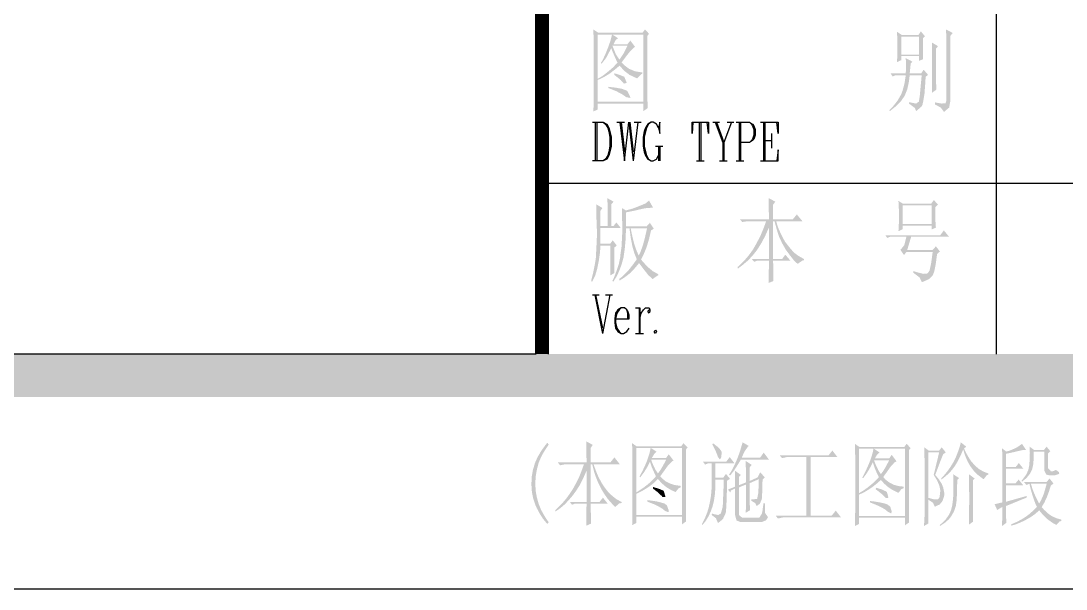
# Paper-space layout 'G2.00 图纸索引' of a CAD drawing. Header units: millimetres. Extents: x 0 to 841, y 0 to 594.
# Drawn here: x 735.87 to 784.85, y 0 to 26.6 of the extents above; entities that cross this region are included whole.
import ezdxf

# ---------------------------------------------------------------- set-up
doc = ezdxf.new("R2010")
doc.units = ezdxf.units.MM
for name, color, linetype in [('TB_A1$0$上海中建-图名', 7, 'Continuous'), ('TB_A1$0$上海中建-图框', 24, 'Continuous'), ('TB_A1$0$上海中建-图框字体', 11, 'Continuous')]:
    doc.layers.add(name, color=color, linetype=linetype)

# ---------------------------------------------------------------- blocks, each defined once
blk = doc.blocks.new('TB_A1$0$上海中建A1图框F版')
at = {"layer": 'TB_A1$0$上海中建-图框字体'}
h = blk.add_hatch(color=256, dxfattribs=at)
h.paths.add_polyline_path([(76512.3, 2620.5), (76501.1, 2605.6), (76292, 2605.6), (76531, 2600)], flags=17)
h.paths.add_polyline_path([(76269.6, 2620.5), (76271.5, 2581.3), (76271.5, 2557), (76271.5, 2303.1), (76271.5, 2265.8), (76269.6, 2235.9), (76290.2, 2245.3), (76290.2, 2273.3), (76504.9, 2273.3), (76290.2, 2282.6), (76290.2, 2383.4), (76290.2, 2389), (76290.2, 2596.3), (76357.4, 2596.3), (76359.2, 2596.3), (76504.9, 2596.3), (76531, 2600), (76292, 2605.6)])
h.paths.add_polyline_path([(76531, 2600), (76504.9, 2596.3), (76504.9, 2282.6), (76290.2, 2282.6), (76504.9, 2273.3), (76504.9, 2237.8), (76525.4, 2252.7), (76523.5, 2288.2), (76523.5, 2312.5), (76523.5, 2590.7)], flags=17)
h.paths.add_polyline_path([(76359.2, 2596.3), (76357.4, 2596.3), (76349.9, 2566.4), (76340.6, 2540.2), (76353.6, 2532.8), (76366.7, 2501), (76381.7, 2467.4), (76392.9, 2478.6), (76376.1, 2502.9), (76361.1, 2540.2), (76359.2, 2544), (76430.2, 2544), (76364.8, 2551.4), (76374.2, 2570.1), (76385.4, 2579.5)], flags=16)
h.paths.add_polyline_path([(76443.3, 2568.3), (76430.2, 2551.4), (76364.8, 2551.4), (76430.2, 2544), (76413.4, 2510.4), (76394.7, 2482.4), (76392.9, 2478.6), (76381.7, 2467.4), (76383.5, 2465.6), (76363, 2443.2), (76338.7, 2422.6), (76312.6, 2402.1), (76290.2, 2389), (76290.2, 2383.4), (76318.2, 2396.5), (76346.2, 2413.3), (76370.4, 2432), (76392.9, 2450.6), (76415.3, 2452.5), (76402.2, 2465.6), (76424.6, 2495.4), (76439.5, 2514.1), (76461.9, 2536.5), (76465.7, 2538.4)], flags=16)
h.paths.add_polyline_path([(76340.6, 2540.2), (76327.5, 2506.6), (76312.6, 2474.9), (76305.1, 2463.7), (76308.8, 2460), (76329.4, 2486.1), (76346.2, 2517.8), (76353.6, 2532.8)], flags=16)
h.paths.add_polyline_path([(76415.3, 2452.5), (76392.9, 2450.6), (76415.3, 2426.4), (76439.5, 2407.7), (76467.5, 2394.6), (76475, 2390.9), (76495.5, 2411.4), (76499.3, 2413.3), (76499.3, 2418.9), (76465.7, 2424.5), (76437.7, 2435.7)], flags=16)
h.paths.add_polyline_path([(76368.6, 2415.2), (76368.6, 2407.7), (76398.5, 2383.4), (76413.4, 2366.6), (76426.5, 2370.3), (76415.3, 2398.4), (76392.9, 2407.7)], flags=16)
h.paths.add_polyline_path([(76340.6, 2351.7), (76340.6, 2346.1), (76377.9, 2331.1), (76405.9, 2316.2), (76424.6, 2303.1), (76443.3, 2299.4), (76443.3, 2303.1), (76430.2, 2331.1), (76424.6, 2334.9), (76404.1, 2342.3), (76374.2, 2347.9)], flags=16)
h = blk.add_hatch(color=256, dxfattribs=at)
h.paths.add_polyline_path([(77922.6, 2620.5), (77924.4, 2579.5), (77924.4, 2568.3), (77924.4, 2286.3), (77920.7, 2275.1), (77902, 2273.3), (77870.3, 2269.5), (77898.3, 2254.6), (77913.2, 2234.1), (77937.5, 2254.6), (77943.1, 2286.3), (77943.1, 2590.7), (77954.3, 2603.7)])
h.paths.add_polyline_path([(77804.9, 2611.2), (77793.7, 2594.4), (77715.3, 2594.4), (77823.6, 2588.8)])
h.paths.add_polyline_path([(77692.9, 2609.3), (77694.8, 2570.1), (77694.8, 2538.4), (77694.8, 2501), (77713.4, 2502.9), (77713.4, 2586.9), (77795.6, 2586.9), (77823.6, 2588.8), (77715.3, 2594.4)])
h.paths.add_polyline_path([(77823.6, 2588.8), (77795.6, 2586.9), (77795.6, 2502.9), (77713.4, 2502.9), (77694.8, 2501), (77795.6, 2495.4), (77795.6, 2473), (77814.3, 2480.5), (77814.3, 2519.7), (77814.3, 2521.6), (77814.3, 2579.5)])
h.paths.add_polyline_path([(77857.2, 2558.9), (77857.2, 2523.4), (77857.2, 2486.1), (77857.2, 2448.8), (77857.2, 2407.7), (77857.2, 2370.3), (77857.2, 2333), (77857.2, 2323.7), (77877.7, 2338.6), (77875.9, 2377.8), (77875.9, 2387.1), (77875.9, 2530.9), (77885.2, 2542.1)])
h.paths.add_polyline_path([(77694.8, 2501), (77692.9, 2467.4), (77713.4, 2476.8), (77713.4, 2495.4), (77795.6, 2495.4)])
h.paths.add_polyline_path([(77734, 2486.1), (77735.8, 2446.9), (77734, 2415.2), (77752.7, 2415.2), (77756.4, 2452.5), (77756.4, 2460), (77765.7, 2469.3)])
h.paths.add_polyline_path([(77818, 2432), (77806.8, 2415.2), (77752.7, 2415.2), (77734, 2415.2), (77663, 2415.2), (77672.4, 2400.2), (77685.4, 2405.8), (77734, 2405.8), (77752.7, 2405.8), (77808.7, 2405.8), (77838.5, 2407.7)])
h.paths.add_polyline_path([(77838.5, 2407.7), (77808.7, 2405.8), (77803.1, 2346.1), (77799.3, 2305), (77795.6, 2284.5), (77795.6, 2282.6), (77782.5, 2273.3), (77812.4, 2267.7), (77816.1, 2284.5), (77821.7, 2318.1), (77825.5, 2368.5), (77827.3, 2398.4)])
h.paths.add_polyline_path([(77752.7, 2405.8), (77734, 2405.8), (77728.4, 2368.5), (77719, 2333), (77713.4, 2318.1), (77696.6, 2288.2), (77676.1, 2262.1), (77657.4, 2243.4), (77659.3, 2237.8), (77687.3, 2260.2), (77711.6, 2284.5), (77728.4, 2308.7), (77741.4, 2340.5), (77748.9, 2375.9)])
h.paths.add_polyline_path([(77750.8, 2280.7), (77748.9, 2273.3), (77776.9, 2252.7), (77782.5, 2237.8), (77806.8, 2258.3), (77812.4, 2267.7), (77782.5, 2273.3), (77754.5, 2278.9)])
h.paths.add_polyline_path([(77870.3, 2278.9), (77870.3, 2269.5), (77902, 2273.3)], flags=17)
h = blk.add_hatch(color=256, dxfattribs=at)
h.paths.add_polyline_path([(76335, 1830.8), (76336.8, 1804.6), (76336.8, 1769.2), (76336.8, 1722.5), (76336.8, 1700.1), (76353.6, 1700.1), (76353.6, 1800.9), (76364.8, 1814)])
h.paths.add_polyline_path([(76531, 1819.6), (76516.1, 1806.5), (76489.9, 1795.3), (76456.3, 1782.2), (76422.7, 1772.9), (76467.5, 1772.9), (76499.3, 1780.4), (76519.8, 1784.1), (76523.5, 1784.1), (76549.7, 1786)])
h.paths.add_polyline_path([(76284.6, 1800.9), (76284.6, 1774.8), (76284.6, 1735.6), (76286.4, 1687), (76286.4, 1644.1), (76284.6, 1604.9), (76282.7, 1569.4), (76282.7, 1556.3), (76277.1, 1520.8), (76269.6, 1483.5), (76260.3, 1446.2), (76260.3, 1442.4), (76264, 1438.7), (76279, 1468.6), (76288.3, 1500.3), (76295.8, 1537.6), (76301.4, 1576.9), (76303.2, 1608.6), (76349.9, 1608.6), (76379.8, 1608.6), (76303.2, 1617.9), (76303.2, 1690.7), (76398.5, 1690.7), (76303.2, 1700.1), (76303.2, 1771), (76312.6, 1784.1)])
h.paths.add_polyline_path([(76404.1, 1784.1), (76404.1, 1744.9), (76405.9, 1707.5), (76405.9, 1675.8), (76404.1, 1640.3), (76402.2, 1603), (76396.6, 1563.8), (76396.6, 1558.2), (76389.1, 1520.8), (76377.9, 1487.2), (76364.8, 1453.6), (76359.2, 1442.4), (76363, 1438.7), (76377.9, 1461.1), (76391, 1489.1), (76402.2, 1519), (76411.5, 1552.6), (76417.1, 1591.8), (76420.9, 1632.9), (76422.7, 1677.7), (76422.7, 1688.9), (76439.5, 1688.9), (76445.1, 1688.9), (76521.7, 1688.9), (76422.7, 1698.2), (76422.7, 1763.6), (76467.5, 1772.9), (76422.7, 1772.9)])
h.paths.add_polyline_path([(76377.9, 1716.9), (76364.8, 1700.1), (76353.6, 1700.1), (76336.8, 1700.1), (76303.2, 1700.1), (76398.5, 1690.7)], flags=17)
h.paths.add_polyline_path([(76534.7, 1715), (76519.8, 1698.2), (76422.7, 1698.2), (76521.7, 1688.9), (76512.3, 1647.8), (76503, 1612.3), (76491.8, 1580.6), (76482.5, 1561.9), (76473.1, 1545.1), (76473.1, 1543.2), (76452.6, 1515.2), (76432.1, 1489.1), (76407.8, 1464.8), (76391, 1451.8), (76392.9, 1444.3), (76419, 1461.1), (76445.1, 1481.6), (76467.5, 1505.9), (76484.3, 1526.4), (76499.3, 1535.8), (76493.7, 1543.2), (76506.7, 1569.4), (76519.8, 1601.1), (76531, 1638.5), (76540.4, 1679.5), (76553.4, 1687)])
h.paths.add_polyline_path([(76445.1, 1688.9), (76439.5, 1688.9), (76445.1, 1645.9), (76452.6, 1606.7), (76461.9, 1573.1), (76473.1, 1545.1), (76482.5, 1561.9), (76471.3, 1588.1), (76460.1, 1621.7), (76450.7, 1660.9)], flags=17)
h.paths.add_polyline_path([(76361.1, 1632.9), (76349.9, 1617.9), (76303.2, 1617.9), (76379.8, 1608.6)], flags=17)
h.paths.add_polyline_path([(76379.8, 1608.6), (76349.9, 1608.6), (76349.9, 1468.6), (76368.6, 1479.8), (76368.6, 1505.9), (76368.6, 1543.2), (76368.6, 1591.8), (76368.6, 1599.3)], flags=17)
h.paths.add_polyline_path([(76499.3, 1535.8), (76484.3, 1526.4), (76506.7, 1496.6), (76527.3, 1470.4), (76572.1, 1468.6), (76574, 1468.6), (76574, 1474.2), (76547.8, 1489.1), (76523.5, 1509.6)])
h.paths.add_polyline_path([(76527.3, 1470.4), (76547.8, 1451.8), (76572.1, 1468.6)])
h = blk.add_hatch(color=256, dxfattribs=at)
h.paths.add_polyline_path([(77091.1, 1830.8), (77091.1, 1789.7), (77093, 1752.4), (77093, 1731.8), (77111.7, 1731.8), (77111.7, 1799), (77122.9, 1814)])
h.paths.add_polyline_path([(77223.7, 1754.2), (77205, 1731.8), (77111.7, 1731.8), (77093, 1731.8), (76956.7, 1731.8), (76967.9, 1718.7), (76994, 1722.5), (77079.9, 1722.5), (77111.7, 1722.5), (77119.1, 1722.5), (77126.6, 1722.5), (77249.8, 1722.5)])
h.paths.add_polyline_path([(77126.6, 1722.5), (77119.1, 1722.5), (77128.5, 1687), (77139.7, 1651.5), (77154.6, 1619.8), (77171.4, 1589.9), (77191.9, 1561.9), (77212.5, 1535.8), (77227.4, 1522.7), (77251.7, 1539.5), (77257.3, 1539.5), (77257.3, 1545.1), (77231.2, 1560.1), (77208.7, 1576.9), (77188.2, 1601.1), (77167.7, 1627.3), (77150.9, 1659), (77135.9, 1692.6)])
h.paths.add_polyline_path([(77111.7, 1722.5), (77079.9, 1722.5), (77093, 1692.6), (77093, 1545.1), (77111.7, 1545.1)])
h.paths.add_polyline_path([(77079.9, 1722.5), (77066.9, 1687), (77051.9, 1651.5), (77035.1, 1619.8), (77018.3, 1589.9), (76997.8, 1561.9), (76977.2, 1537.6), (76954.8, 1515.2), (76945.5, 1507.8), (76947.4, 1500.3), (76971.6, 1519), (76995.9, 1539.5), (77018.3, 1563.8), (77038.8, 1589.9), (77057.5, 1619.8), (77074.3, 1651.5), (77089.3, 1685.1), (77093, 1692.6)])
h.paths.add_polyline_path([(77169.5, 1565.7), (77154.6, 1545.1), (77111.7, 1545.1), (77093, 1545.1), (77012.7, 1545.1), (77023.9, 1532), (77037, 1537.6), (77093, 1537.6), (77111.7, 1537.6), (77193.8, 1537.6)])
h.paths.add_polyline_path([(77111.7, 1537.6), (77093, 1537.6), (77093, 1509.6), (77091.1, 1468.6), (77091.1, 1433.1), (77113.5, 1442.4), (77113.5, 1474.2), (77113.5, 1515.2)])
h = blk.add_hatch(color=256, dxfattribs=at)
h.paths.add_polyline_path([(77865.9, 1821.4), (77852.9, 1804.6), (77720.3, 1804.6), (77884.6, 1800.9)])
h.paths.add_polyline_path([(77699.8, 1817.7), (77701.6, 1780.4), (77701.6, 1748.6), (77701.6, 1709.4), (77720.3, 1709.4), (77720.3, 1797.2), (77854.7, 1797.2), (77884.6, 1800.9), (77720.3, 1804.6)])
h.paths.add_polyline_path([(77884.6, 1800.9), (77854.7, 1797.2), (77854.7, 1709.4), (77720.3, 1709.4), (77701.6, 1709.4), (77854.7, 1701.9), (77854.7, 1683.3), (77875.3, 1692.6), (77873.4, 1718.7), (77873.4, 1759.8), (77873.4, 1789.7)])
h.paths.add_polyline_path([(77701.6, 1709.4), (77699.8, 1675.8), (77720.3, 1685.1), (77720.3, 1701.9), (77854.7, 1701.9)])
h.paths.add_polyline_path([(77912.6, 1679.5), (77895.8, 1657.1), (77638.2, 1657.1), (77647.5, 1644.1), (77660.6, 1649.7), (77737.1, 1649.7), (77759.5, 1649.7), (77936.9, 1649.7)])
h.paths.add_polyline_path([(77759.5, 1649.7), (77737.1, 1649.7), (77727.8, 1612.3), (77725.9, 1608.6), (77709.1, 1588.1), (77725.9, 1563.8), (77737.1, 1578.7), (77860.3, 1578.7), (77894, 1580.6), (77740.9, 1588.1)])
h.paths.add_polyline_path([(77875.3, 1604.9), (77860.3, 1588.1), (77740.9, 1588.1), (77894, 1580.6)], flags=17)
h.paths.add_polyline_path([(77894, 1580.6), (77860.3, 1578.7), (77852.9, 1524.6), (77845.4, 1491), (77836.1, 1477.9), (77815.5, 1476), (77860.3, 1468.6), (77867.8, 1487.2), (77875.3, 1526.4), (77880.9, 1569.4)])
h.paths.add_polyline_path([(77770.7, 1489.1), (77768.9, 1481.6), (77798.7, 1459.2), (77809.9, 1436.8), (77839.8, 1449.9), (77841.7, 1449.9), (77860.3, 1468.6), (77815.5, 1476), (77780.1, 1485.4)])
for points in [[(76236.9, 691.7), (76267.2, 675.1), (76258.1, 661.4), (76258.1, 593.2), (76349.9, 593.2), (76368.8, 616.7), (76393.8, 584.8), (76271, 584.8), (76281.6, 554.5), (76294.5, 524.2), (76308.9, 496.9), (76324.8, 473.4), (76341.5, 452.2), (76360.5, 434.7), (76380.2, 419.6), (76402.2, 408.2), (76402.2, 402.9), (76391.6, 401.4), (76372.6, 384.7), (76357.4, 399.8), (76338.5, 421.1), (76321.8, 444.6), (76306.7, 469.6), (76293.8, 495.4), (76282.4, 523.4), (76272.5, 553), (76264.9, 584.8), (76258.1, 584.8), (76258.1, 408.2), (76299.1, 408.2), (76315, 427.9), (76337.7, 399.8), (76258.1, 399.8), (76258.1, 365), (76258.9, 331.6), (76259.6, 306.6), (76236.9, 296.7), (76236.9, 305.1), (76237.7, 345.3), (76237.7, 377.1), (76238.4, 399.8), (76182.3, 399.8), (76170.2, 394.5), (76159.6, 408.2), (76238.4, 408.2), (76238.4, 554.5), (76232.3, 540.9), (76219.5, 512.1), (76205.1, 484.8), (76189.1, 459.7), (76172.4, 437), (76154.3, 415.8), (76135.3, 396.1), (76114.8, 378.6), (76092.8, 363.4), (76091.3, 369.5), (76105, 382.4), (76123.9, 401.4), (76142.1, 422.6), (76158.8, 445.3), (76174.7, 469.6), (76189.1, 496.1), (76202.8, 523.4), (76214.9, 553.8), (76226.3, 584.8), (76139.1, 584.8), (76114.1, 579.5), (76103.5, 593.2), (76238.4, 593.2), (76238.4, 594.7), (76237.7, 625), (76237.7, 657.6)], [(76054.2, 684.9), (76061, 676.6), (76043.6, 650.8), (76028.4, 625), (76016.3, 597.7), (76014, 591.7), (76005.6, 560.6), (76000.3, 529.5), (75998.1, 497.6), (75998.1, 494.6), (75999.6, 462), (76004.9, 430.9), (76013.2, 401.4), (76014, 398.3), (76025.4, 370.3), (76039.8, 344.5), (76056.4, 318.7), (76061, 313.4), (76054.2, 305.1), (76034.5, 328.6), (76018.5, 353.6), (76004.9, 379.4), (75998.1, 394.5), (75988.2, 424.1), (75982.1, 455.2), (75979.9, 487), (75979.9, 494.6), (75981.4, 526.5), (75986.7, 557.5), (75995.8, 587.9), (75998.1, 594.7), (76010.2, 620.5), (76025.4, 646.3), (76042.8, 670.5)], [(76599.9, 459.7), (76596.8, 461.3), (76577.9, 469.6), (76549.8, 477.9), (76549.1, 471.1), (76574.1, 451.4), (76591.5, 434.7), (76593.8, 431.7), (76606.7, 431.7), (76607.5, 434.7)], [(76605.2, 399.8), (76588.5, 405.1), (76565.8, 410.5), (76536.2, 415), (76522.5, 416.5), (76522.5, 409.7), (76553.6, 397.6), (76578.6, 385.4), (76596.8, 374.1), (76605.2, 366.5), (76621.9, 359.7), (76623.4, 368), (76615, 391.5)]]:
    blk.add_hatch(color=256, dxfattribs=at).paths.add_polyline_path(points)
h = blk.add_hatch(color=256, dxfattribs=at)
h.paths.add_polyline_path([(76969.5, 687.2), (76961, 657.7), (76952, 630.1), (76942, 604.1), (76931, 579.6), (76919.5, 557.1), (76906.5, 536.5), (76910.5, 531), (76926.5, 551.6), (76941, 573.1), (76955.5, 596.1), (76961.5, 606.6), (77092.7, 606.6), (76965.5, 615.1), (76976.5, 640.2), (76980.1, 646.7), (76995.1, 667.7), (76998.6, 670.2)])
h.paths.add_polyline_path([(76831.4, 682.2), (76827.4, 677.2), (76841.9, 649.7), (76851.4, 626.1), (76852.9, 620.1), (76862.9, 607.1), (76868.9, 615.1), (76871.9, 640.2), (76867.4, 650.2), (76852.4, 666.2)])
h.paths.add_polyline_path([(77068.7, 638.7), (77051.1, 615.1), (76965.5, 615.1), (77092.7, 606.6)], flags=17)
h.paths.add_polyline_path([(76909, 618.1), (76893, 596.6), (76783.3, 596.6), (76793.8, 583.1), (76805.9, 588.1), (76824.9, 588.1), (76841.9, 588.1), (76932, 588.1)])
h.paths.add_polyline_path([(76984.1, 600.1), (76984.6, 570.6), (76985.1, 541.5), (76985.6, 513.5), (76985.6, 499.5), (77002.6, 506), (77002.6, 569.6), (77012.1, 581.6)])
h.paths.add_polyline_path([(76841.9, 588.1), (76824.9, 588.1), (76824.9, 499.5), (76823.9, 468), (76821.4, 438.4), (76816.9, 409.9), (76810.9, 382.9), (76803.4, 357.8), (76793.8, 333.8), (76782.8, 311.3), (76779.3, 305.3), (76781.8, 300.3), (76796.8, 319.3), (76809.4, 340.3), (76820.4, 363.3), (76828.9, 387.9), (76835.4, 414.4), (76839.4, 442.4), (76841.9, 472.5), (76841.9, 489.5), (76841.9, 513), (76880.9, 513), (76910.5, 516), (76841.9, 521)])
h.paths.add_polyline_path([(76933, 554.6), (76934, 523), (76934.5, 495), (76934.5, 479.5), (76952, 486), (76952, 524.5), (76961.5, 534.5)])
h.paths.add_polyline_path([(77052.1, 546.5), (77040.1, 523), (77045.6, 514.5), (77044.6, 480.5), (77043.1, 454.9), (77043.1, 449.4), (77037.6, 422.4), (77017.6, 419.9), (77059.1, 418.9), (77060.6, 433.4), (77061.6, 460.5), (77062.6, 499.5), (77063.1, 513), (77073.7, 523)])
h.paths.add_polyline_path([(76891.5, 539.5), (76878.4, 521), (76841.9, 521), (76910.5, 516)], flags=17)
h.paths.add_polyline_path([(77040.1, 523), (77002.6, 506), (76985.6, 499.5), (76952, 486), (76934.5, 479.5), (76901, 466), (76912, 452.4), (76914.5, 461), (76934.5, 471), (76952, 476), (76985.6, 489.5), (77002.6, 496), (77045.6, 514.5)])
h.paths.add_polyline_path([(76910.5, 516), (76880.9, 513), (76879.9, 468), (76878.4, 432.4), (76877.4, 405.9), (76876.4, 388.4), (76875.4, 382.4), (76867.9, 354.8), (76867.4, 353.8), (76855.4, 346.8), (76844.4, 331.8), (76853.9, 309.8), (76853.9, 308.8), (76873.9, 324.8), (76878.4, 330.3), (76889.5, 354.3), (76890.5, 357.3), (76892, 367.3), (76893, 385.9), (76894.5, 413.4), (76895.5, 449.4), (76897, 494), (76897, 508)], flags=17)
h.paths.add_polyline_path([(77002.6, 496), (76985.6, 489.5), (76985.6, 455.4), (76985.1, 424.4), (76985.1, 395.9), (76984.6, 370.9), (76984.1, 357.3), (77004.1, 368.9), (77003.1, 399.4), (77002.6, 422.4)])
h.paths.add_polyline_path([(76952, 476), (76934.5, 471), (76934.5, 345.3), (76941, 321.3), (76960, 313.8), (77059.1, 313.8), (77079.2, 321.8), (76968, 333.8), (76953, 346.3), (76952, 355.3)])
h.paths.add_polyline_path([(77010.6, 420.9), (77009.6, 413.9), (77029.1, 402.4), (77035.1, 388.9), (77049.6, 398.9), (77059.1, 418.9), (77017.6, 419.9)], flags=17)
h.paths.add_polyline_path([(77073.7, 400.9), (77067.1, 400.9), (77063.1, 369.9), (77060.1, 353.8), (77047.6, 333.8), (77044.1, 333.8), (76968, 333.8), (77079.2, 321.8), (77088.7, 336.8), (77074.7, 356.3), (77073.7, 363.8), (77073.7, 391.9)])
h.paths.add_polyline_path([(76825.9, 353.8), (76824.9, 346.8), (76844.4, 331.8), (76855.4, 346.8), (76834.9, 350.8)], flags=17)
h = blk.add_hatch(color=256, dxfattribs=at)
h.paths.add_polyline_path([(77992.2, 687.2), (77987.2, 666.7), (77977.7, 640.2), (77967.2, 613.1), (77955.6, 591.1), (77942.1, 569.6), (77926.6, 548.1), (77909.1, 527.5), (77900.1, 518), (77901.1, 513), (77920.1, 527.5), (77938.6, 544.5), (77952.1, 559.6), (77964.7, 576.6), (77977.2, 597.6), (77990.2, 623.6), (78003.2, 653.7), (78007.2, 658.7), (78017.7, 666.7)])
h.paths.add_polyline_path([(77821, 663.7), (77821, 656.7), (77821.5, 645.2), (77841, 648.7)], flags=16)
h.paths.add_polyline_path([(77902.6, 663.7), (77890.6, 648.7), (77841, 648.7), (77821.5, 645.2), (77821.5, 629.1), (77822, 609.1), (77822, 584.6), (77822, 556.1), (77822, 523), (77822, 485.5), (77822.5, 443.4), (77822.5, 397.4), (77822.5, 348.8), (77819.5, 295.3), (77839.5, 306.8), (77839.5, 418.9), (77867.5, 419.9), (77841, 426.9), (77839.5, 427.4), (77839.5, 640.2), (77890.6, 640.2), (77921.6, 640.2)])
h.paths.add_polyline_path([(77921.6, 640.2), (77890.6, 640.2), (77865, 534.5), (77881.1, 508.5), (77891.6, 484), (77896.1, 461), (77892.6, 429.9), (77885.1, 420.9), (77867.5, 419.9), (77839.5, 418.9), (77861.5, 404.4), (77870.5, 385.4), (77893.1, 396.4), (77906.6, 412.4), (77914.6, 438.9), (77914.6, 450.9), (77909.1, 477), (77902.6, 493), (77889.1, 514), (77872, 534.5), (77884.6, 567.6), (77895.1, 595.6), (77904.1, 618.1), (77909.6, 631.6)], flags=17)
h.paths.add_polyline_path([(78029.7, 538), (78030.2, 510.5), (78030.7, 482), (78031.2, 452.9), (78031.2, 423.9), (78031.2, 394.9), (78030.7, 366.3), (78030.7, 337.8), (78030.2, 309.3), (78029.7, 301.8), (78049.7, 315.3), (78048.7, 343.8), (78048.7, 372.4), (78048.7, 509.5), (78056.8, 518)])
h.paths.add_polyline_path([(77956.1, 538), (77957.1, 514), (77957.6, 485), (77957.6, 454.4), (77955.6, 421.9), (77952.1, 393.4), (77946.1, 369.4), (77945.6, 367.3), (77935.6, 346.3), (77921.1, 326.3), (77901.6, 306.8), (77893.1, 300.3), (77894.6, 295.3), (77917.1, 310.3), (77935.6, 326.3), (77946.6, 340.3), (77960.1, 363.3), (77968.7, 389.4), (77969.7, 395.4), (77972.2, 414.4), (77973.7, 439.9), (77974.7, 471.5), (77975.2, 509.5), (77975.2, 511), (77984.2, 519.5)])
h.paths.add_polyline_path([(78007.2, 658.7), (78003.2, 653.7), (78012.2, 625.6), (78022.7, 600.1), (78035.2, 577.6), (78039.2, 571.6), (78053.7, 552.6), (78071.3, 535), (78091.8, 519.5), (78099.3, 514.5), (78113.8, 533.5), (78120.8, 536.5), (78120.8, 541.5), (78097.8, 550.1), (78077.3, 562.1), (78059.3, 577.1), (78055.3, 581.6), (78040.2, 599.1), (78026.2, 620.6), (78012.7, 645.7)])
h = blk.add_hatch(color=256, dxfattribs=at)
h.paths.add_polyline_path([(76684.8, 659.9), (76540.7, 659.9), (76566.5, 643.2), (76555.9, 633.4), (76544.5, 614.4), (76611.2, 614.4), (76623.4, 631.1), (76646.1, 601.5), (76638.5, 597.7), (76619.6, 578), (76617.3, 575), (76602.2, 553.8), (76583.2, 528), (76588.5, 521.9), (76606.7, 506), (76627.9, 494.6), (76652.2, 487), (76679.5, 483.2), (76679.5, 476.4), (76670.4, 472.6), (76655.2, 454.4), (76633.2, 464.3), (76611.2, 477.9), (76591.5, 494.6), (76572.6, 515.1), (76559.7, 502.2), (76539.2, 485.5), (76517.2, 470.4), (76495.2, 457.5), (76471.7, 446.1), (76471.7, 346.8), (76684.8, 346.8)], flags=16)
h.paths.add_polyline_path([(76599.9, 459.7), (76607.5, 434.7), (76606.7, 431.7), (76593.8, 431.7), (76591.5, 434.7), (76574.1, 451.4), (76549.1, 471.1), (76549.8, 477.9), (76577.9, 469.6), (76596.8, 461.3)], flags=0)
h.paths.add_polyline_path([(76605.2, 399.8), (76615, 391.5), (76623.4, 368), (76621.9, 359.7), (76605.2, 366.5), (76596.8, 374.1), (76578.6, 385.4), (76553.6, 397.6), (76522.5, 409.7), (76522.5, 416.5), (76536.2, 415), (76565.8, 410.5), (76588.5, 405.1)], flags=0)
h.paths.add_polyline_path([(76596.8, 578), (76611.2, 606.1), (76540.7, 606.1), (76546.8, 589.4), (76559.7, 561.3), (76572.6, 541.6), (76582.4, 554.5)], flags=16)
h.paths.add_polyline_path([(76563.5, 528), (76556.7, 541.6), (76544.5, 569.7), (76535.4, 596.2), (76521.8, 569.7), (76506.6, 545.4), (76489.9, 523.4), (76486.1, 526.5), (76498.3, 549.2), (76511.2, 575.7), (76522.5, 603), (76533.2, 635.6), (76538.5, 659.9), (76471.7, 659.9), (76471.7, 452.9), (76483.9, 460.5), (76507.4, 476.4), (76528.6, 493.1), (76547.6, 510.5)], flags=16)
h.paths.add_polyline_path([(76451.3, 683.4), (76473.3, 668.2), (76681.8, 668.2), (76692.4, 683.4), (76711.3, 662.9), (76703.8, 653.1), (76703.8, 376.3), (76703.8, 346), (76704.5, 316.4), (76684.8, 302.8), (76684.8, 338.4), (76471.7, 338.4), (76471.7, 309.6), (76451.3, 299.8), (76452, 305.8), (76452.8, 336.9), (76452.8, 368), (76452.8, 619.7), (76452.8, 650)])
h = blk.add_hatch(color=256, dxfattribs=at)
h.paths.add_polyline_path([(77390, 648.7), (77372.5, 626.6), (77143.2, 626.6), (77154.2, 613.1), (77176.3, 618.1), (77180.8, 618.1), (77267.9, 618.1), (77287.9, 618.1), (77414, 618.1)])
h.paths.add_polyline_path([(77287.9, 618.1), (77267.9, 618.1), (77267.9, 343.8), (77287.9, 343.8)])
h.paths.add_polyline_path([(77406, 367.3), (77387, 343.8), (77287.9, 343.8), (77267.9, 343.8), (77124.7, 343.8), (77135.2, 330.3), (77157.8, 335.3), (77162.3, 335.3), (77431.1, 335.3)])
h = blk.add_hatch(color=256, dxfattribs=at)
h.paths.add_polyline_path([(77737.9, 680.2), (77727.4, 665.2), (77517.2, 665.2), (77756.9, 660.2)], flags=17)
h.paths.add_polyline_path([(77495.6, 680.2), (77496.6, 650.2), (77497.1, 622.1), (77497.1, 616.6), (77497.1, 363.8), (77496.6, 334.8), (77729.9, 333.8), (77729.9, 298.3), (77749.9, 311.8), (77748.9, 338.8), (77515.7, 341.8), (77515.7, 442.4), (77515.7, 449.4), (77515.7, 656.7), (77582.7, 656.7), (77585.2, 656.7), (77729.9, 656.7), (77756.9, 660.2), (77517.2, 665.2)])
h.paths.add_polyline_path([(77756.9, 660.2), (77729.9, 656.7), (77729.9, 341.8), (77515.7, 341.8), (77748.9, 338.8), (77748.9, 368.9), (77748.9, 372.4), (77748.9, 650.2)], flags=17)
h.paths.add_polyline_path([(77585.2, 656.7), (77582.7, 656.7), (77578.2, 635.1), (77568.2, 604.1), (77589.2, 611.6), (77600.2, 630.1), (77610.8, 640.2)], flags=16)
h.paths.add_polyline_path([(77668.3, 628.6), (77656.3, 611.6), (77589.2, 611.6), (77568.2, 604.1), (77656.3, 603.1), (77642.8, 577.1), (77629.3, 554.1), (77617.3, 538), (77608.3, 524.5), (77593.2, 508), (77576.2, 492.5), (77556.7, 476.5), (77535.7, 461.5), (77515.7, 449.4), (77515.7, 442.4), (77537.2, 452.4), (77558.2, 464.5), (77578.2, 478), (77597.2, 493), (77615.8, 509.5), (77617.3, 511), (77638.8, 513), (77628.3, 524.5), (77645.8, 548.6), (77659.8, 568.6), (77664.3, 574.6), (77681.8, 593.6), (77690.8, 598.1)], flags=16)
h.paths.add_polyline_path([(77568.2, 604.1), (77566.7, 600.1), (77579.7, 593.1), (77588.2, 568.1), (77598.7, 542.5), (77608.3, 524.5), (77617.3, 538), (77605.8, 556.1), (77593.7, 581.6), (77585.2, 603.1), (77656.3, 603.1)], flags=0)
h.paths.add_polyline_path([(77566.7, 600.1), (77556.2, 574.6), (77544.7, 549.6), (77532.2, 525.5), (77530.2, 523), (77534.2, 519.5), (77549.7, 540), (77563.7, 562.6), (77576.7, 586.6), (77579.7, 593.1)], flags=16)
h.paths.add_polyline_path([(77638.8, 513), (77617.3, 511), (77634.3, 492.5), (77652.8, 476.5), (77672.8, 463.5), (77694.3, 452.9), (77700.4, 450.9), (77713.4, 468), (77724.4, 472.5), (77724.4, 479.5), (77698.9, 482.5), (77676.3, 489), (77656.3, 499.5)], flags=16)
h.paths.add_polyline_path([(77594.7, 474.5), (77593.2, 467.5), (77617.3, 448.9), (77633.8, 433.4), (77638.8, 427.4), (77651.3, 425.9), (77652.3, 430.9), (77645.8, 454.4), (77641.3, 457.4), (77624.8, 465.5), (77598.7, 473.5)], flags=16)
h.paths.add_polyline_path([(77566.7, 412.4), (77566.7, 405.9), (77596.2, 393.9), (77619.8, 382.9), (77637.8, 372.4), (77649.8, 362.3), (77665.8, 354.3), (77668.3, 363.8), (77661.3, 385.9), (77649.8, 395.4), (77634.8, 400.9), (77614.3, 405.4), (77587.7, 409.9)], flags=16)
h.paths.add_polyline_path([(77496.6, 334.8), (77496.1, 306.3), (77495.6, 295.3), (77515.7, 305.3), (77515.7, 333.8), (77729.9, 333.8)])
h = blk.add_hatch(color=256, dxfattribs=at)
h.paths.add_polyline_path([(78279, 680.2), (78259.5, 666.2), (78245.5, 658.7), (78223.4, 649.2), (78205.4, 643.7), (78249, 643.2), (78256, 645.2), (78281, 650.7), (78297.5, 651.7)])
h.paths.add_polyline_path([(78315, 666.7), (78315.5, 637.1), (78315, 609.6), (78315, 608.1), (78312.5, 578.6), (78308.5, 558.1), (78299, 537), (78282.5, 514.5), (78276.5, 508), (78279, 503), (78300.5, 520.5), (78316, 540), (78326.1, 559.6), (78331.1, 582.6), (78333.6, 610.6), (78334.1, 643.7), (78383.6, 643.7), (78411.6, 645.2), (78335.1, 651.7)])
h.paths.add_polyline_path([(78394.1, 666.7), (78382.1, 651.7), (78335.1, 651.7), (78411.6, 645.2)], flags=17)
h.paths.add_polyline_path([(78185.4, 658.7), (78185.9, 641.2), (78186.4, 615.1), (78186.4, 581.6), (78186.4, 551.6), (78186.4, 405.9), (78203.9, 408.9), (78203.9, 486), (78284.5, 486), (78203.9, 494.5), (78203.9, 563.1), (78285.5, 563.1), (78203.9, 571.6), (78203.9, 633.6), (78226.4, 638.2), (78249, 643.2), (78205.4, 643.7)])
h.paths.add_polyline_path([(78411.6, 645.2), (78383.6, 643.7), (78383.6, 554.6), (78392.6, 536), (78406.1, 533), (78433.2, 533), (78453.2, 539.5), (78451.7, 548.1), (78414.2, 551.6), (78400.6, 566.6), (78400.6, 568.1), (78400.6, 635.1)])
h.paths.add_polyline_path([(78264, 590.1), (78249.5, 571.6), (78203.9, 571.6), (78285.5, 563.1)], flags=17)
h.paths.add_polyline_path([(78437.2, 558.1), (78423.7, 551.6), (78414.2, 551.6), (78451.7, 548.1)], flags=17)
h.paths.add_polyline_path([(78407.6, 518), (78394.1, 501), (78288.5, 501), (78299, 487.5), (78313.5, 493), (78426.2, 494.5)])
h.paths.add_polyline_path([(78263, 513), (78248, 494.5), (78203.9, 494.5), (78284.5, 486)], flags=17)
h.paths.add_polyline_path([(78426.2, 494.5), (78313.5, 493), (78394.1, 493), (78387.1, 466), (78379.6, 442.4), (78368.1, 415.9), (78359.1, 400.9), (78348.6, 385.4), (78332.1, 368.3), (78313.5, 351.3), (78296.5, 338.8), (78276, 325.8), (78255, 314.8), (78232.9, 305.3), (78227.9, 303.3), (78229.4, 296.8), (78251.5, 303.8), (78273.5, 312.8), (78295, 322.8), (78299, 325.3), (78320, 337.3), (78340.1, 351.3), (78358.6, 367.8), (78359.1, 368.9), (78381.1, 372.4), (78371.1, 383.9), (78383.6, 405.4), (78395.6, 430.9), (78405.1, 456.9), (78413.7, 483.5), (78414.2, 484.5)])
h.paths.add_polyline_path([(78313.5, 493), (78321, 462.5), (78328.6, 436.9), (78331.1, 428.9), (78341.1, 400.9), (78348.6, 385.4), (78359.1, 400.9), (78347.1, 423.4), (78339.1, 440.9), (78329.1, 465), (78320.5, 493), (78394.1, 493)], flags=17)
h.paths.add_polyline_path([(78300.5, 435.9), (78203.9, 408.9), (78186.4, 405.9), (78159.9, 399.4), (78150.4, 397.4), (78162.4, 370.4), (78182.9, 382.4), (78186.4, 383.9), (78203.9, 388.9), (78301.5, 428.9)])
h.paths.add_polyline_path([(78203.9, 388.9), (78186.4, 383.9), (78186.4, 353.3), (78185.9, 324.8), (78185.4, 297.8), (78185.4, 295.3), (78205.4, 310.3), (78204.4, 333.3), (78203.9, 362.8)])
h.paths.add_polyline_path([(78381.1, 372.4), (78359.1, 368.9), (78376.6, 347.8), (78394.1, 330.8), (78400.6, 325.3), (78421.7, 310.3), (78439.7, 300.3), (78454.7, 316.8), (78463.7, 318.8), (78463.7, 325.3), (78442.7, 330.8), (78420.2, 340.8), (78418.2, 341.8), (78399.6, 354.8)])
at = {"layer": 'TB_A1$0$上海中建-图框'}
for p, q in [((76000, 1100), (76000, 58300)), ((76060, 1100), (76060, 58300)), ((78160, 1100), (78160, 12300)), ((76060, 1900), (83200, 1900)), ((84100, 0), (0, 0))]:
    blk.add_line(p, q, dxfattribs=at)
blk.add_lwpolyline([(2600, 58300), (76000, 58300), (76000, 1100), (2600, 1100)], close=True, dxfattribs=at)
at = {"layer": 'TB_A1$0$上海中建-图框', "const_width": 60}
blk.add_lwpolyline([(76030, 1100), (76030, 58300)], dxfattribs=at)
at = {"layer": 'TB_A1$0$上海中建-图框'}
blk.add_trace([(2600, 1100), (2400, 900), (83100, 1100), (83100, 900)], dxfattribs=at)
at = {"layer": 'TB_A1$0$上海中建-图框字体'}
for points in [[(76265.9, 2185.5), (76316.3, 2185.5), (76333.1, 2176.2), (76342.4, 2159.4), (76348, 2142.6), (76353.6, 2116.4), (76353.6, 2073.5), (76348, 2047.3), (76342.4, 2030.5), (76333.1, 2013.7), (76316.3, 2004.4), (76265.9, 2004.4)], [(76280.8, 2004.4), (76280.8, 2185.5)], [(76286.4, 2185.5), (76286.4, 2004.4)], [(76316.3, 2185.5), (76327.5, 2176.2), (76338.7, 2159.4), (76342.4, 2142.6), (76348, 2116.4), (76348, 2073.5), (76342.4, 2047.3), (76338.7, 2030.5), (76327.5, 2013.7), (76316.3, 2004.4)], [(76379.8, 2185.5), (76415.3, 2185.5)], [(76394.7, 2185.5), (76415.3, 2004.4)], [(76400.3, 2185.5), (76415.3, 2047.3)], [(76415.3, 2004.4), (76435.8, 2185.5), (76456.3, 2004.4)], [(76441.4, 2185.5), (76456.3, 2047.3)], [(76478.7, 2185.5), (76456.3, 2004.4)], [(76461.9, 2185.5), (76493.7, 2185.5)], [(76575.8, 2159.4), (76581.4, 2133.2), (76581.4, 2185.5), (76575.8, 2159.4), (76566.5, 2176.2), (76549.7, 2185.5), (76540.4, 2185.5), (76525.4, 2176.2), (76514.2, 2159.4), (76508.6, 2142.6), (76503, 2116.4), (76503, 2073.5), (76508.6, 2047.3), (76514.2, 2030.5), (76525.4, 2013.7), (76540.4, 2004.4), (76549.7, 2004.4), (76566.5, 2013.7), (76575.8, 2030.5)], [(76540.4, 2185.5), (76529.1, 2176.2), (76519.8, 2159.4), (76514.2, 2142.6), (76508.6, 2116.4), (76508.6, 2073.5), (76514.2, 2047.3), (76519.8, 2030.5), (76529.1, 2013.7), (76540.4, 2004.4)], [(76736.4, 2185.5), (76732.7, 2133.2), (76732.7, 2185.5), (76809.2, 2185.5), (76809.2, 2133.2), (76803.6, 2185.5)], [(76768.1, 2004.4), (76768.1, 2185.5)], [(76773.7, 2185.5), (76773.7, 2004.4)], [(76829.7, 2185.5), (76861.5, 2185.5)], [(76840.9, 2185.5), (76876.4, 2090.3), (76876.4, 2004.4)], [(76846.5, 2185.5), (76882, 2090.3), (76882, 2004.4)], [(76917.5, 2185.5), (76882, 2090.3)], [(76897, 2185.5), (76928.7, 2185.5)], [(76939.9, 2185.5), (77001.5, 2185.5), (77016.4, 2176.2), (77022, 2168.7), (77027.6, 2151.9), (77027.6, 2125.8), (77022, 2107.1), (77016.4, 2099.6), (77001.5, 2090.3), (76960.4, 2090.3)], [(76954.8, 2004.4), (76954.8, 2185.5)], [(76960.4, 2185.5), (76960.4, 2004.4)], [(77001.5, 2185.5), (77010.8, 2176.2), (77016.4, 2168.7), (77022, 2151.9), (77022, 2125.8), (77016.4, 2107.1), (77010.8, 2099.6), (77001.5, 2090.3)], [(77053.8, 2185.5), (77135.9, 2185.5), (77135.9, 2133.2), (77130.3, 2185.5)], [(77068.7, 2004.4), (77068.7, 2185.5)], [(77074.3, 2185.5), (77074.3, 2004.4)], [(77104.2, 2133.2), (77104.2, 2064.2)], [(76560.9, 2073.5), (76596.4, 2073.5)], [(76575.8, 2073.5), (76575.8, 2004.4)], [(76581.4, 2073.5), (76581.4, 2004.4)], [(77074.3, 2099.6), (77104.2, 2099.6)], [(77053.8, 2004.4), (77135.9, 2004.4), (77135.9, 2056.7), (77130.3, 2004.4)], [(76753.2, 2004.4), (76788.7, 2004.4)], [(76861.5, 2004.4), (76897, 2004.4)], [(76939.9, 2004.4), (76975.4, 2004.4)], [(76265.9, 1377.1), (76297.6, 1377.1)], [(76277.1, 1377.1), (76312.6, 1196)], [(76277.1, 1377.1), (76312.6, 1196)], [(76280.8, 1377.1), (76312.6, 1222.1)], [(76348, 1377.1), (76312.6, 1196)], [(76348, 1377.1), (76312.6, 1196)], [(76327.5, 1377.1), (76359.2, 1377.1)], [(76374.2, 1265.1), (76437.7, 1265.1), (76437.7, 1281.9), (76432.1, 1300.5), (76426.5, 1308), (76415.3, 1317.3), (76400.3, 1317.3), (76385.4, 1308), (76374.2, 1291.2), (76370.4, 1265.1), (76370.4, 1248.3), (76374.2, 1222.1), (76385.4, 1205.3), (76400.3, 1196), (76411.5, 1196), (76426.5, 1205.3), (76437.7, 1222.1)], [(76374.2, 1265.1), (76437.7, 1265.1), (76437.7, 1281.9), (76432.1, 1300.5), (76426.5, 1308), (76415.3, 1317.3), (76400.3, 1317.3), (76385.4, 1308), (76374.2, 1291.2), (76370.4, 1265.1), (76370.4, 1248.3), (76374.2, 1222.1), (76385.4, 1205.3), (76400.3, 1196), (76411.5, 1196), (76426.5, 1205.3), (76437.7, 1222.1)], [(76400.3, 1317.3), (76391, 1308), (76379.8, 1291.2), (76374.2, 1265.1), (76374.2, 1248.3), (76379.8, 1222.1), (76391, 1205.3), (76400.3, 1196)], [(76400.3, 1317.3), (76391, 1308), (76379.8, 1291.2), (76374.2, 1265.1), (76374.2, 1248.3), (76379.8, 1222.1), (76391, 1205.3), (76400.3, 1196)], [(76432.1, 1265.1), (76432.1, 1291.2), (76426.5, 1308)], [(76467.5, 1317.3), (76488.1, 1317.3)], [(76484.3, 1317.3), (76484.3, 1196)], [(76484.3, 1317.3), (76484.3, 1196)], [(76488.1, 1317.3), (76488.1, 1196)], [(76488.1, 1317.3), (76488.1, 1196)], [(76488.1, 1265.1), (76493.7, 1291.2), (76504.9, 1308), (76514.2, 1317.3), (76531, 1317.3), (76534.7, 1308), (76534.7, 1300.5), (76531, 1291.2), (76525.4, 1300.5), (76531, 1308)], [(76467.5, 1196), (76504.9, 1196)], [(76467.5, 1196), (76504.9, 1196)], [(76566.5, 1205.3), (76560.9, 1196), (76555.3, 1205.3), (76560.9, 1212.8), (76566.5, 1205.3), (76566.5, 1205.3)], [(76566.5, 1205.3), (76560.9, 1196), (76555.3, 1205.3), (76560.9, 1212.8), (76566.5, 1205.3), (76566.5, 1205.3)]]:
    blk.add_lwpolyline(points, dxfattribs=at)
blk = doc.blocks.new('TB_A1', base_point=(71770.76, 112758.286))
at = {"layer": 'TB_A1$0$上海中建-图名', "xscale": 0.01, "yscale": 0.01, "zscale": 0.01}
blk.add_blockref('TB_A1$0$上海中建A1图框F版', (0, 0), dxfattribs=at)

psp = doc.layouts.new('G2.00 图纸索引')

# ---------------------------------------------------------------- block references
psp.add_blockref('TB_A1', (71770.76, 112758.286))

doc.saveas('drawing.dxf')
